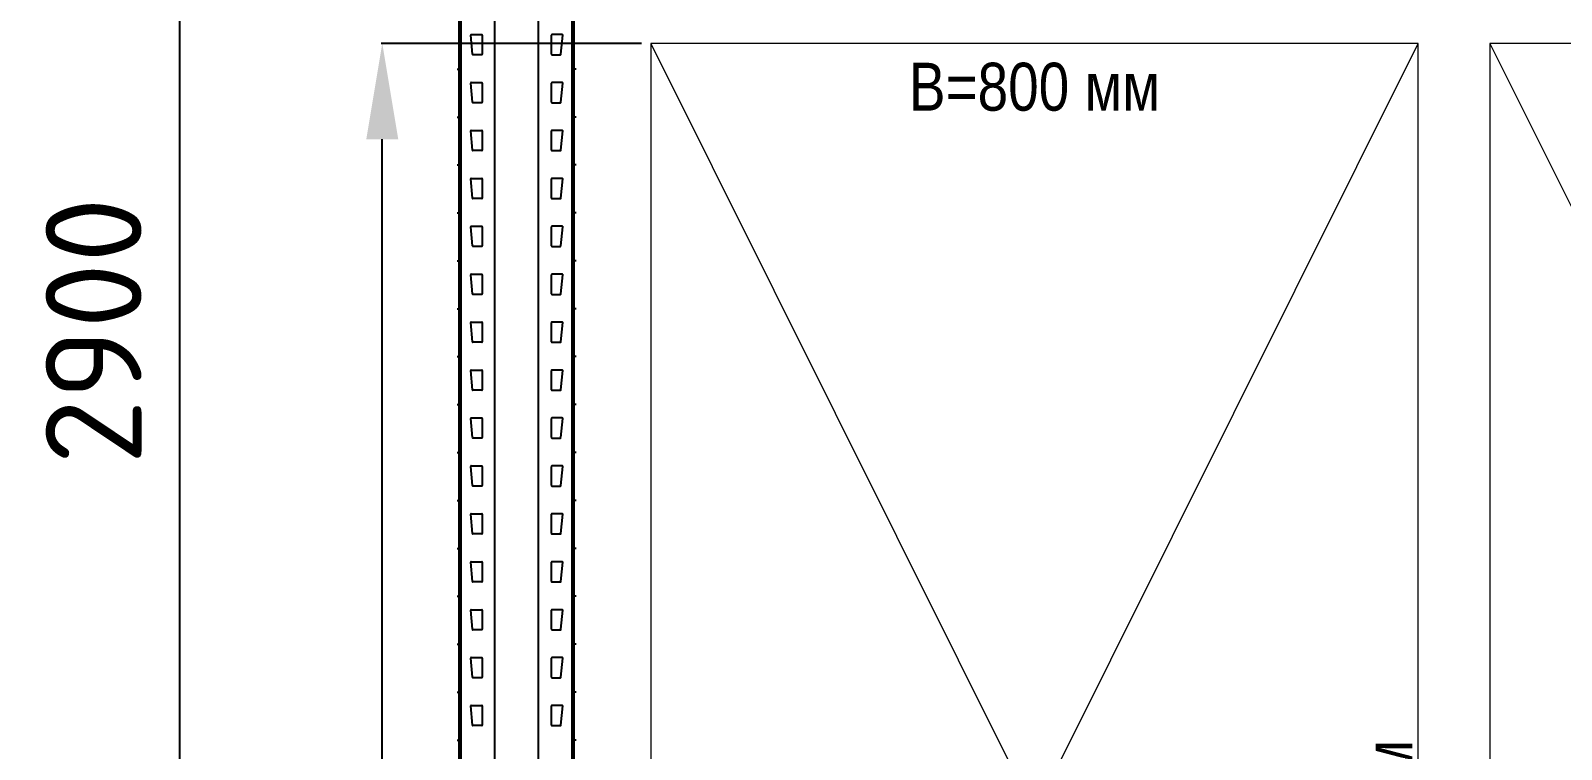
# Model space of a CAD drawing. Header units: millimetres. Extents: x 2140 to 223837, y 2113 to 170313.
# Drawn here: x 168937 to 170534, y 118735 to 119485 of the extents above; entities that cross this region are included whole.
import ezdxf

# ---------------------------------------------------------------- set-up
doc = ezdxf.new("R2010")
doc.units = ezdxf.units.MM
doc.layers.add('0_ANNOT_Dimensions', color=7, linetype='Continuous')
doc.layers.add('2.Стойка', color=7, linetype='Continuous')
for name, color, linetype, lineweight in [('20.Груз', 7, 'Continuous', 0), ('25.Размера', 7, 'Continuous', 0), ('37.Паллеты', 32, 'Continuous', 0)]:
    doc.layers.add(name, color=color, linetype=linetype, lineweight=lineweight)
doc.styles.add('Arial Narrow', font='ARIALN.TTF')
doc.styles.add('GOST', font='isocpeur.ttf')
doc.styles.get("Standard").update_dxf_attribs({"font": 'isocpeur.ttf'})
doc.dimstyles.new('100', dxfattribs={"dimtxt": 100, "dimasz": 100, "dimexe": 1, "dimexo": 10, "dimgap": 40, "dimtad": 1, "dimdec": 0, "dimzin": 0, "dimdsep": 46, "dimtxsty": 'Standard', "dimcen": 0.09, "dimadec": 0, "dimazin": 0, "dimtfac": 1, "dimtdec": 0, "dimtofl": 0, "dimtmove": 0, "dimatfit": 3, "dimfxl": 1, "dimtolj": 1, "dimtzin": 0, "dimarcsym": 0})
doc.dimstyles.new('blok40', dxfattribs={"dimtxt": 40, "dimasz": 80, "dimexe": 0.18, "dimexo": 0, "dimgap": 5, "dimtad": 1, "dimtoh": 1, "dimdec": 0, "dimzin": 0, "dimdsep": 46, "dimtxsty": 'GOST', "dimblk": 'NONE', "dimcen": 0.09, "dimse1": 1, "dimse2": 1, "dimsd1": 1, "dimsd2": 1, "dimadec": 0, "dimazin": 0, "dimtfac": 1, "dimtdec": 0, "dimtofl": 0, "dimtmove": 0, "dimatfit": 2, "dimldrblk": 'NONE', "dimfxl": 0.18, "dimtolj": 1, "dimtzin": 0, "dimarcsym": 0})

# ---------------------------------------------------------------- blocks, each defined once
blk = doc.blocks.new('*U491')
at = {"layer": '2.Стойка', "color": 0, "linetype": 'ByBlock'}
for p, q in [((-120, 0), (-120, 12200)), ((-118, 0), (-118, 12200)), ((-82.7, 0), (-82.7, 12200)), ((-37.3, 0), (-37.3, 12200)), ((-2, 0), (-2, 12200)), ((0, 0), (0, 12200)), ((-106.1, 9730.5), (-108, 9750.5)), ((-107.5, 9751), (-96.5, 9751)), ((-96, 9750.5), (-96, 9730.5)), ((-24, 9750.5), (-24, 9730.5)), ((-12.5, 9751), (-23.5, 9751)), ((-13.9, 9730.5), (-12, 9750.5)), ((-96.5, 9730), (-105.6, 9730)), ((-23.5, 9730), (-14.4, 9730)), ((-122, 9715), (-118, 9715)), ((-120, 9720.5), (-118, 9720.5)), ((-120, 9709.5), (-118, 9709.5)), ((0, 9720.5), (-2, 9720.5)), ((2, 9715), (-2, 9715)), ((0, 9709.5), (-2, 9709.5)), ((-106.1, 9680.5), (-108, 9700.5)), ((-107.5, 9701), (-96.5, 9701)), ((-96, 9700.5), (-96, 9680.5)), ((-24, 9700.5), (-24, 9680.5)), ((-12.5, 9701), (-23.5, 9701)), ((-13.9, 9680.5), (-12, 9700.5)), ((-96.5, 9680), (-105.6, 9680)), ((-23.5, 9680), (-14.4, 9680)), ((-122, 9665), (-118, 9665)), ((-120, 9670.5), (-118, 9670.5)), ((-120, 9659.5), (-118, 9659.5)), ((0, 9670.5), (-2, 9670.5)), ((2, 9665), (-2, 9665)), ((0, 9659.5), (-2, 9659.5)), ((-106.1, 9630.5), (-108, 9650.5)), ((-107.5, 9651), (-96.5, 9651)), ((-96, 9650.5), (-96, 9630.5)), ((-24, 9650.5), (-24, 9630.5)), ((-12.5, 9651), (-23.5, 9651)), ((-13.9, 9630.5), (-12, 9650.5)), ((-96.5, 9630), (-105.6, 9630)), ((-23.5, 9630), (-14.4, 9630)), ((-122, 9615), (-118, 9615)), ((-120, 9620.5), (-118, 9620.5)), ((0, 9620.5), (-2, 9620.5)), ((2, 9615), (-2, 9615)), ((-120, 9609.5), (-118, 9609.5)), ((-106.1, 9580.5), (-108, 9600.5)), ((-107.5, 9601), (-96.5, 9601)), ((-96, 9600.5), (-96, 9580.5)), ((-24, 9600.5), (-24, 9580.5)), ((-12.5, 9601), (-23.5, 9601)), ((-13.9, 9580.5), (-12, 9600.5)), ((0, 9609.5), (-2, 9609.5)), ((-96.5, 9580), (-105.6, 9580)), ((-23.5, 9580), (-14.4, 9580)), ((-122, 9565), (-118, 9565)), ((-120, 9570.5), (-118, 9570.5)), ((0, 9570.5), (-2, 9570.5)), ((2, 9565), (-2, 9565)), ((-120, 9559.5), (-118, 9559.5)), ((-106.1, 9530.5), (-108, 9550.5)), ((-107.5, 9551), (-96.5, 9551)), ((-96, 9550.5), (-96, 9530.5)), ((-24, 9550.5), (-24, 9530.5)), ((-12.5, 9551), (-23.5, 9551)), ((-13.9, 9530.5), (-12, 9550.5)), ((0, 9559.5), (-2, 9559.5)), ((-120, 9520.5), (-118, 9520.5)), ((-96.5, 9530), (-105.6, 9530)), ((-23.5, 9530), (-14.4, 9530)), ((0, 9520.5), (-2, 9520.5)), ((-122, 9515), (-118, 9515)), ((-120, 9509.5), (-118, 9509.5)), ((-106.1, 9480.5), (-108, 9500.5)), ((-107.5, 9501), (-96.5, 9501)), ((-96, 9500.5), (-96, 9480.5)), ((-24, 9500.5), (-24, 9480.5)), ((-12.5, 9501), (-23.5, 9501)), ((-13.9, 9480.5), (-12, 9500.5)), ((2, 9515), (-2, 9515)), ((0, 9509.5), (-2, 9509.5)), ((-120, 9470.5), (-118, 9470.5)), ((-96.5, 9480), (-105.6, 9480)), ((-23.5, 9480), (-14.4, 9480)), ((0, 9470.5), (-2, 9470.5)), ((-122, 9465), (-118, 9465)), ((-120, 9459.5), (-118, 9459.5)), ((2, 9465), (-2, 9465)), ((0, 9459.5), (-2, 9459.5)), ((-106.1, 9430.5), (-108, 9450.5)), ((-107.5, 9451), (-96.5, 9451)), ((-96, 9450.5), (-96, 9430.5)), ((-24, 9450.5), (-24, 9430.5)), ((-12.5, 9451), (-23.5, 9451)), ((-13.9, 9430.5), (-12, 9450.5)), ((-120, 9420.5), (-118, 9420.5)), ((-96.5, 9430), (-105.6, 9430)), ((-23.5, 9430), (-14.4, 9430)), ((0, 9420.5), (-2, 9420.5)), ((-122, 9415), (-118, 9415)), ((-120, 9409.5), (-118, 9409.5)), ((2, 9415), (-2, 9415)), ((0, 9409.5), (-2, 9409.5)), ((-106.1, 9380.5), (-108, 9400.5)), ((-107.5, 9401), (-96.5, 9401)), ((-96, 9400.5), (-96, 9380.5)), ((-24, 9400.5), (-24, 9380.5)), ((-12.5, 9401), (-23.5, 9401)), ((-13.9, 9380.5), (-12, 9400.5)), ((-96.5, 9380), (-105.6, 9380)), ((-23.5, 9380), (-14.4, 9380)), ((-122, 9365), (-118, 9365)), ((-120, 9370.5), (-118, 9370.5)), ((-120, 9359.5), (-118, 9359.5)), ((0, 9370.5), (-2, 9370.5)), ((2, 9365), (-2, 9365)), ((0, 9359.5), (-2, 9359.5)), ((-106.1, 9330.5), (-108, 9350.5)), ((-107.5, 9351), (-96.5, 9351)), ((-96, 9350.5), (-96, 9330.5)), ((-24, 9350.5), (-24, 9330.5)), ((-12.5, 9351), (-23.5, 9351)), ((-13.9, 9330.5), (-12, 9350.5)), ((-96.5, 9330), (-105.6, 9330)), ((-23.5, 9330), (-14.4, 9330)), ((-122, 9315), (-118, 9315)), ((-120, 9320.5), (-118, 9320.5)), ((-120, 9309.5), (-118, 9309.5)), ((0, 9320.5), (-2, 9320.5)), ((2, 9315), (-2, 9315)), ((0, 9309.5), (-2, 9309.5)), ((-106.1, 9280.5), (-108, 9300.5)), ((-107.5, 9301), (-96.5, 9301)), ((-96, 9300.5), (-96, 9280.5)), ((-24, 9300.5), (-24, 9280.5)), ((-12.5, 9301), (-23.5, 9301)), ((-13.9, 9280.5), (-12, 9300.5)), ((-96.5, 9280), (-105.6, 9280)), ((-23.5, 9280), (-14.4, 9280)), ((-122, 9265), (-118, 9265)), ((-120, 9270.5), (-118, 9270.5)), ((0, 9270.5), (-2, 9270.5)), ((2, 9265), (-2, 9265)), ((-120, 9259.5), (-118, 9259.5)), ((-106.1, 9230.5), (-108, 9250.5)), ((-107.5, 9251), (-96.5, 9251)), ((-96, 9250.5), (-96, 9230.5)), ((-24, 9250.5), (-24, 9230.5)), ((-12.5, 9251), (-23.5, 9251)), ((-13.9, 9230.5), (-12, 9250.5)), ((0, 9259.5), (-2, 9259.5)), ((-96.5, 9230), (-105.6, 9230)), ((-23.5, 9230), (-14.4, 9230)), ((-122, 9215), (-118, 9215)), ((-120, 9220.5), (-118, 9220.5)), ((0, 9220.5), (-2, 9220.5)), ((2, 9215), (-2, 9215)), ((-120, 9209.5), (-118, 9209.5)), ((-106.1, 9180.5), (-108, 9200.5)), ((-107.5, 9201), (-96.5, 9201)), ((-96, 9200.5), (-96, 9180.5)), ((-24, 9200.5), (-24, 9180.5)), ((-12.5, 9201), (-23.5, 9201)), ((-13.9, 9180.5), (-12, 9200.5)), ((0, 9209.5), (-2, 9209.5)), ((-96.5, 9180), (-105.6, 9180)), ((-23.5, 9180), (-14.4, 9180)), ((-122, 9165), (-118, 9165)), ((-120, 9170.5), (-118, 9170.5)), ((0, 9170.5), (-2, 9170.5)), ((2, 9165), (-2, 9165)), ((-120, 9159.5), (-118, 9159.5)), ((-106.1, 9130.5), (-108, 9150.5)), ((-107.5, 9151), (-96.5, 9151)), ((-96, 9150.5), (-96, 9130.5)), ((-24, 9150.5), (-24, 9130.5)), ((-12.5, 9151), (-23.5, 9151)), ((-13.9, 9130.5), (-12, 9150.5)), ((0, 9159.5), (-2, 9159.5)), ((-120, 9120.5), (-118, 9120.5)), ((-96.5, 9130), (-105.6, 9130)), ((-23.5, 9130), (-14.4, 9130)), ((0, 9120.5), (-2, 9120.5)), ((-122, 9115), (-118, 9115)), ((-120, 9109.5), (-118, 9109.5)), ((-106.1, 9080.5), (-108, 9100.5)), ((-107.5, 9101), (-96.5, 9101)), ((-96, 9100.5), (-96, 9080.5)), ((-24, 9100.5), (-24, 9080.5)), ((-12.5, 9101), (-23.5, 9101)), ((-13.9, 9080.5), (-12, 9100.5)), ((2, 9115), (-2, 9115)), ((0, 9109.5), (-2, 9109.5)), ((-120, 9070.5), (-118, 9070.5)), ((-96.5, 9080), (-105.6, 9080)), ((-23.5, 9080), (-14.4, 9080)), ((0, 9070.5), (-2, 9070.5)), ((-122, 9065), (-118, 9065)), ((-120, 9059.5), (-118, 9059.5)), ((2, 9065), (-2, 9065)), ((0, 9059.5), (-2, 9059.5)), ((-106.1, 9030.5), (-108, 9050.5)), ((-107.5, 9051), (-96.5, 9051)), ((-96, 9050.5), (-96, 9030.5)), ((-24, 9050.5), (-24, 9030.5)), ((-12.5, 9051), (-23.5, 9051)), ((-13.9, 9030.5), (-12, 9050.5)), ((-120, 9020.5), (-118, 9020.5)), ((-96.5, 9030), (-105.6, 9030)), ((-23.5, 9030), (-14.4, 9030)), ((0, 9020.5), (-2, 9020.5)), ((-122, 9015), (-118, 9015)), ((-120, 9009.5), (-118, 9009.5)), ((2, 9015), (-2, 9015)), ((0, 9009.5), (-2, 9009.5))]:
    blk.add_line(p, q, dxfattribs=at)
for centre, start, end in [((-107.5, 9750.5), 90, 185.4403), ((-96.5, 9750.5), 0, 90), ((-23.5, 9750.5), 90, 180), ((-12.5, 9750.5), 354.5597, 90), ((-105.6, 9730.5), 185.4403, 270), ((-96.5, 9730.5), 270, 0), ((-23.5, 9730.5), 180, 270), ((-14.4, 9730.5), 270, 354.5597), ((-107.5, 9700.5), 90, 185.4403), ((-96.5, 9700.5), 0, 90), ((-23.5, 9700.5), 90, 180), ((-12.5, 9700.5), 354.5597, 90), ((-105.6, 9680.5), 185.4403, 270), ((-96.5, 9680.5), 270, 0), ((-23.5, 9680.5), 180, 270), ((-14.4, 9680.5), 270, 354.5597), ((-107.5, 9650.5), 90, 185.4403), ((-96.5, 9650.5), 0, 90), ((-23.5, 9650.5), 90, 180), ((-12.5, 9650.5), 354.5597, 90), ((-105.6, 9630.5), 185.4403, 270), ((-96.5, 9630.5), 270, 0), ((-23.5, 9630.5), 180, 270), ((-14.4, 9630.5), 270, 354.5597), ((-107.5, 9600.5), 90, 185.4403), ((-96.5, 9600.5), 0, 90), ((-23.5, 9600.5), 90, 180), ((-12.5, 9600.5), 354.5597, 90), ((-105.6, 9580.5), 185.4403, 270), ((-96.5, 9580.5), 270, 0), ((-23.5, 9580.5), 180, 270), ((-14.4, 9580.5), 270, 354.5597), ((-107.5, 9550.5), 90, 185.4403), ((-96.5, 9550.5), 0, 90), ((-23.5, 9550.5), 90, 180), ((-12.5, 9550.5), 354.5597, 90), ((-105.6, 9530.5), 185.4403, 270), ((-96.5, 9530.5), 270, 0), ((-23.5, 9530.5), 180, 270), ((-14.4, 9530.5), 270, 354.5597), ((-107.5, 9500.5), 90, 185.4403), ((-96.5, 9500.5), 0, 90), ((-23.5, 9500.5), 90, 180), ((-12.5, 9500.5), 354.5597, 90), ((-105.6, 9480.5), 185.4403, 270), ((-96.5, 9480.5), 270, 0), ((-23.5, 9480.5), 180, 270), ((-14.4, 9480.5), 270, 354.5597), ((-107.5, 9450.5), 90, 185.4403), ((-96.5, 9450.5), 0, 90), ((-23.5, 9450.5), 90, 180), ((-12.5, 9450.5), 354.5597, 90), ((-105.6, 9430.5), 185.4403, 270), ((-96.5, 9430.5), 270, 0), ((-23.5, 9430.5), 180, 270), ((-14.4, 9430.5), 270, 354.5597), ((-107.5, 9400.5), 90, 185.4403), ((-96.5, 9400.5), 0, 90), ((-23.5, 9400.5), 90, 180), ((-12.5, 9400.5), 354.5597, 90), ((-105.6, 9380.5), 185.4403, 270), ((-96.5, 9380.5), 270, 0), ((-23.5, 9380.5), 180, 270), ((-14.4, 9380.5), 270, 354.5597), ((-107.5, 9350.5), 90, 185.4403), ((-96.5, 9350.5), 0, 90), ((-23.5, 9350.5), 90, 180), ((-12.5, 9350.5), 354.5597, 90), ((-105.6, 9330.5), 185.4403, 270), ((-96.5, 9330.5), 270, 0), ((-23.5, 9330.5), 180, 270), ((-14.4, 9330.5), 270, 354.5597), ((-107.5, 9300.5), 90, 185.4403), ((-96.5, 9300.5), 0, 90), ((-23.5, 9300.5), 90, 180), ((-12.5, 9300.5), 354.5597, 90), ((-105.6, 9280.5), 185.4403, 270), ((-96.5, 9280.5), 270, 0), ((-23.5, 9280.5), 180, 270), ((-14.4, 9280.5), 270, 354.5597), ((-107.5, 9250.5), 90, 185.4403), ((-96.5, 9250.5), 0, 90), ((-23.5, 9250.5), 90, 180), ((-12.5, 9250.5), 354.5597, 90), ((-105.6, 9230.5), 185.4403, 270), ((-96.5, 9230.5), 270, 0), ((-23.5, 9230.5), 180, 270), ((-14.4, 9230.5), 270, 354.5597), ((-107.5, 9200.5), 90, 185.4403), ((-96.5, 9200.5), 0, 90), ((-23.5, 9200.5), 90, 180), ((-12.5, 9200.5), 354.5597, 90), ((-105.6, 9180.5), 185.4403, 270), ((-96.5, 9180.5), 270, 0), ((-23.5, 9180.5), 180, 270), ((-14.4, 9180.5), 270, 354.5597), ((-107.5, 9150.5), 90, 185.4403), ((-96.5, 9150.5), 0, 90), ((-23.5, 9150.5), 90, 180), ((-12.5, 9150.5), 354.5597, 90), ((-105.6, 9130.5), 185.4403, 270), ((-96.5, 9130.5), 270, 0), ((-23.5, 9130.5), 180, 270), ((-14.4, 9130.5), 270, 354.5597), ((-107.5, 9100.5), 90, 185.4403), ((-96.5, 9100.5), 0, 90), ((-23.5, 9100.5), 90, 180), ((-12.5, 9100.5), 354.5597, 90), ((-105.6, 9080.5), 185.4403, 270), ((-96.5, 9080.5), 270, 0), ((-23.5, 9080.5), 180, 270), ((-14.4, 9080.5), 270, 354.5597), ((-107.5, 9050.5), 90, 185.4403), ((-96.5, 9050.5), 0, 90), ((-23.5, 9050.5), 90, 180), ((-12.5, 9050.5), 354.5597, 90), ((-105.6, 9030.5), 185.4403, 270), ((-96.5, 9030.5), 270, 0), ((-23.5, 9030.5), 180, 270), ((-14.4, 9030.5), 270, 354.5597)]:
    blk.add_arc(centre, 0.5, start, end, dxfattribs=at)
blk = doc.blocks.new('*D841')
at = {"layer": 'Defpoints', "color": 0, "linetype": 'ByBlock', "transparency": 16777216}
for p in [(75, 1750), (875, 1750), (875, 1750)]:
    blk.add_point(p, dxfattribs=at)
at = {"layer": '25.Размера', "color": 0, "linetype": 'ByBlock', "transparency": 16777216, "insert": (475, 1704.5), "char_height": 50, "attachment_point": 5, "style": 'Arial Narrow'}
blk.add_mtext('\\A1;В=800 мм', dxfattribs=at)
blk = doc.blocks.new('_None')
blk = doc.blocks.new('*D830')
at = {"layer": 'Defpoints', "color": 0, "linetype": 'ByBlock', "transparency": 16777216}
for p in [(875, 1750), (875, 1750), (875, 0)]:
    blk.add_point(p, dxfattribs=at)
at = {"layer": '25.Размера', "color": 0, "linetype": 'ByBlock', "transparency": 16777216, "insert": (844.5, 875), "char_height": 50, "attachment_point": 5, "rotation": 90, "style": 'Arial Narrow'}
blk.add_mtext('\\A1;Н=1750 мм', dxfattribs=at)
blk = doc.blocks.new('*D834')
at = {"layer": 'Defpoints', "color": 0, "linetype": 'ByBlock', "transparency": 16777216}
for p in [(950, 1750), (1750, 1750), (1750, 1750)]:
    blk.add_point(p, dxfattribs=at)
at = {"layer": '25.Размера', "color": 0, "linetype": 'ByBlock', "transparency": 16777216, "insert": (1350, 1704.5), "char_height": 50, "attachment_point": 5, "style": 'Arial Narrow'}
blk.add_mtext('\\A1;В=800 мм', dxfattribs=at)
blk = doc.blocks.new('*D1111')
at = {"layer": '0_ANNOT_Dimensions', "color": 0, "lineweight": -2, "transparency": 16777216}
for p, q in [((169574.1, 119471.3), (169302.9, 119471.3)), ((169303.9, 117821.3), (169303.9, 119371.3)), ((169574.1, 117721.3), (169302.9, 117721.3))]:
    blk.add_line(p, q, dxfattribs=at)
at = {"layer": '0_ANNOT_Dimensions', "color": 0, "transparency": 16777216}
for points in [[(169287.2, 119371.3), (169320.6, 119371.3), (169303.9, 119471.3)], [(169287.2, 117821.3), (169320.6, 117821.3), (169303.9, 117721.3)]]:
    blk.add_solid(points, dxfattribs=at)
at = {"layer": 'Defpoints', "color": 0, "transparency": 16777216}
for p in [(169303.9, 119471.3), (169584.1, 119471.3), (169584.1, 117721.3)]:
    blk.add_point(p, dxfattribs=at)
at = {"layer": '0_ANNOT_Dimensions', "color": 0, "transparency": 16777216, "insert": (169213.9, 118596.3), "char_height": 100, "attachment_point": 5, "rotation": 90}
blk.add_mtext('\\A1;1750', dxfattribs=at)
blk = doc.blocks.new('*D1566')
at = {"layer": '0_ANNOT_Dimensions', "color": 0, "lineweight": -2, "transparency": 16777216}
for p, q in [((169574.2, 120621.3), (169091.8, 120621.3)), ((169092.8, 117821.3), (169092.8, 120521.3)), ((169574.2, 117721.3), (169091.8, 117721.3))]:
    blk.add_line(p, q, dxfattribs=at)
at = {"layer": '0_ANNOT_Dimensions', "color": 0, "transparency": 16777216}
for points in [[(169076.1, 120521.3), (169109.4, 120521.3), (169092.8, 120621.3)], [(169076.1, 117821.3), (169109.4, 117821.3), (169092.8, 117721.3)]]:
    blk.add_solid(points, dxfattribs=at)
at = {"layer": 'Defpoints', "color": 0, "transparency": 16777216}
for p in [(169092.8, 120621.3), (169584.2, 120621.3), (169584.2, 117721.3)]:
    blk.add_point(p, dxfattribs=at)
at = {"layer": '0_ANNOT_Dimensions', "color": 0, "transparency": 16777216, "insert": (169002.8, 119171.3), "char_height": 100, "attachment_point": 5, "rotation": 90}
blk.add_mtext('\\A1;2900', dxfattribs=at)
blk = doc.blocks.new('*U826')
at = {"layer": '20.Груз', "color": 0, "linetype": 'ByBlock'}
for p, q in [((75, 1750), (875, 144)), ((75, 144), (875, 1750)), ((950, 1750), (1750, 144))]:
    blk.add_line(p, q, dxfattribs=at)
for points in [[(75, 144), (875, 144), (875, 1750), (75, 1750)], [(950, 144), (1750, 144), (1750, 1750), (950, 1750)]]:
    blk.add_lwpolyline(points, close=True, dxfattribs=at)
at = {"layer": '25.Размера', "color": 0, "linetype": 'ByBlock'}
for base, p1, p2, picture, middle in [((875, 1750), (75, 1750), (875, 1750), '*D841', (475, 1704.5)), ((1750, 1750), (950, 1750), (1750, 1750), '*D834', (1350, 1704.5))]:
    dim = blk.add_linear_dim(base=base, p1=p1, p2=p2, text='В=<> мм', dimstyle='blok40', override={"dimtxt": 50, "dimgap": 20, "dimtad": 4, "dimtxsty": 'Arial Narrow'}, dxfattribs=at)
    dim.commit()
    dim.dimension.update_dxf_attribs({"geometry": picture, "text_midpoint": middle})
dim = blk.add_linear_dim(base=(875, 1750), p1=(875, 0), p2=(875, 1750), angle=90, text='Н=<> мм', dimstyle='blok40', override={"dimtxt": 50, "dimtxsty": 'Arial Narrow'}, dxfattribs=at)
dim.commit()
dim.dimension.update_dxf_attribs({"geometry": '*D830', "text_midpoint": (844.5, 875)})

msp = doc.modelspace()

# ---------------------------------------------------------------- block references
at = {"layer": '2.Стойка', "color": 0}
msp.add_blockref('*U491', (169504.1, 109729.5), dxfattribs=at)
at = {"layer": '37.Паллеты', "color": 18, "lineweight": 0, "true_color": 0x000000}
msp.add_blockref('*U826', (169509.1, 117721.3), dxfattribs=at)

# ---------------------------------------------------------------- dimensions: what is measured, and where the dimension line sits
at = {"layer": '0_ANNOT_Dimensions'}
for base, p1, p2, picture, middle in [((169092.8, 120621.3), (169584.2, 117721.3), (169584.2, 120621.3), '*D1566', (169002.8, 119171.3)), ((169303.9, 119471.3), (169584.1, 117721.3), (169584.1, 119471.3), '*D1111', (169213.9, 118596.3))]:
    dim = msp.add_linear_dim(base=base, p1=p1, p2=p2, angle=90, dimstyle='100', dxfattribs=at)
    dim.commit()
    dim.dimension.update_dxf_attribs({"geometry": picture, "text_midpoint": middle})

doc.saveas('drawing.dxf')
